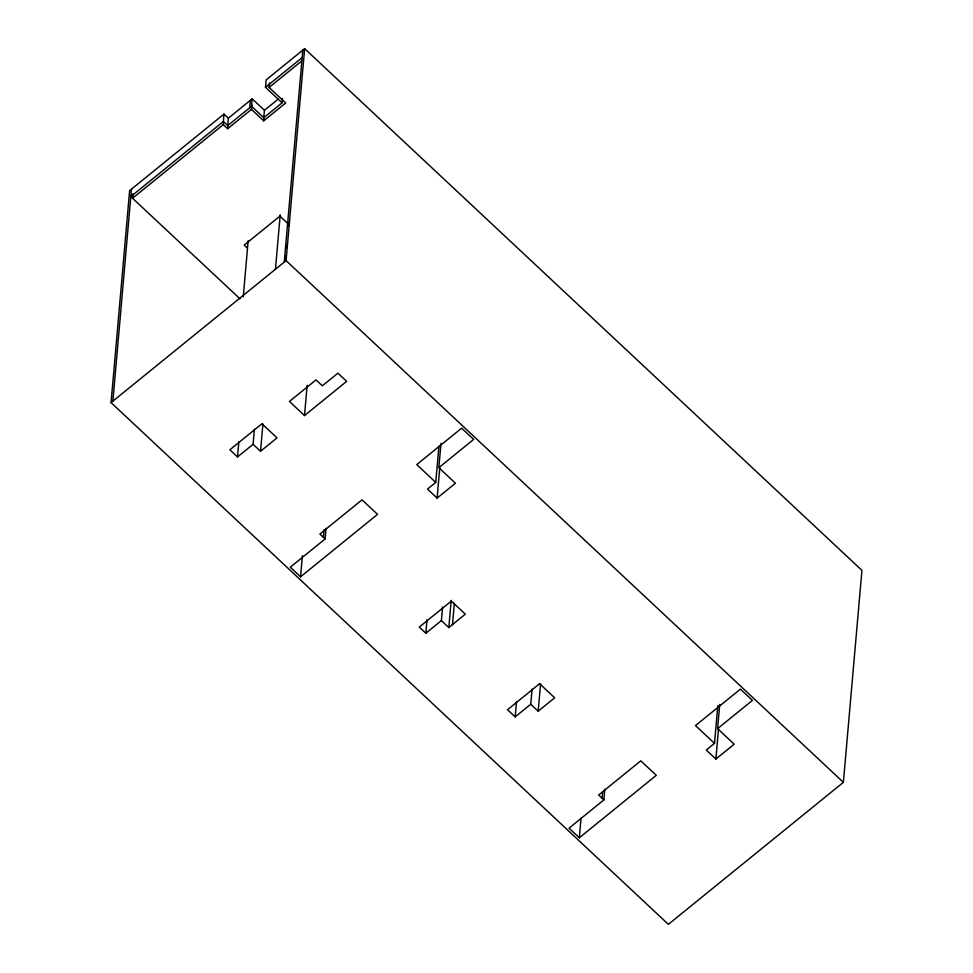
<?xml version="1.0" encoding="UTF-8"?>
<svg xmlns="http://www.w3.org/2000/svg" width="973" height="973" viewBox="0 0 973 973"><rect width="100%" height="100%" fill="white"/><g stroke="black" fill="none" stroke-linecap="round" stroke-linejoin="round"><path stroke-width="1.46" d="M263.768 117.733L264.425 110.29L252.189 98.832L251.545 106.276L263.768 117.733L282.097 102.858L265.495 87.315L266.152 79.871L304.634 48.65L861.932 570.385L843.384 782.341L668.366 924.35L111.068 402.615L129.616 190.659L223.997 114.072L228.363 118.171L227.718 125.602L223.352 121.516L223.997 114.072M112.904 401.131L131.452 189.176M132.936 193.785L132.547 198.249L239.99 298.82M131.951 195.269L132.547 198.249L223.267 124.641L223.522 121.661M223.267 124.641L227.633 128.728L227.889 125.748M249.708 107.76L250.353 100.328M227.633 128.728L251.46 109.402L251.849 104.938M243.25 296.862L248.151 240.842M251.46 109.402L263.683 120.847L264.084 116.383M263.683 120.847L285.685 103.004L269.083 87.461L269.472 82.997M254.415 429.154L253.089 444.296L260.521 451.253L277.013 437.874L261.944 423.754L229.871 449.781L237.509 456.933L238.835 441.803M282.097 102.858L282.486 98.395M275.444 269.326L280.212 214.826M260.521 451.253L262.905 423.997M284.25 262.102L302.798 50.134M285.344 258.927L285.6 255.899M286.269 248.334L286.536 245.305M288.251 225.627L288.519 222.598M111.068 402.615L286.086 260.618L304.634 48.65M304.5 415.568L346.656 381.367L337.911 373.182L322.331 385.819L315.994 379.896L289.431 401.448L304.5 415.568L307.152 385.284M326.04 528.351L325.116 538.945L290.295 567.198L300.56 576.819L302.421 555.619M323.364 537.315L324.033 529.75M440.964 443.445L438.847 467.672L455.449 483.216L437.12 498.091L427.512 489.091L435.758 482.389L438.932 446.096M437.12 498.091L439.772 467.806M442.593 607.006L441.401 620.592L448.833 627.549L465.325 614.17L451.338 601.071L419.278 627.099L425.821 633.228L427.013 619.655M448.833 627.549L451.204 600.377M452.494 624.569L454.355 603.382M532.085 689.103L530.759 704.245L538.178 711.202L554.671 697.811L539.601 683.703L507.529 709.731L515.179 716.882L516.505 701.74M538.178 711.202L540.562 683.946M604.805 789.322L603.868 799.915L569.047 828.169L579.324 837.777L581.039 818.098M602.129 798.286L602.652 792.229M719.716 704.416L717.6 728.643L734.201 744.187L715.873 759.049L706.264 750.049L714.51 743.36L717.819 705.559M715.873 759.049L718.524 728.777M130.796 196.607L223.352 121.516M265.495 87.315L302.153 57.577M228.363 118.171L252.189 98.832M269.083 87.461L301.581 61.092M227.718 125.602L251.545 106.276M264.425 110.29L278.169 99.137M237.509 456.933L253.089 444.296M300.56 576.819L377.536 514.364L362.029 499.842L319.874 534.043L325.116 538.945M438.847 467.672L473.656 439.419L461.64 428.169L416.748 464.595L435.758 482.389M425.821 633.228L441.401 620.592M515.179 716.882L530.759 704.245M579.324 837.777L656.289 775.335L640.781 760.813L598.626 795.014L603.868 799.915M717.6 728.643L752.421 700.39L740.404 689.139L695.5 725.566L714.51 743.36M288.957 224.581L279.92 216.103L244.187 245.111L247.215 247.945M286.086 260.618L843.384 782.341"/></g></svg>
